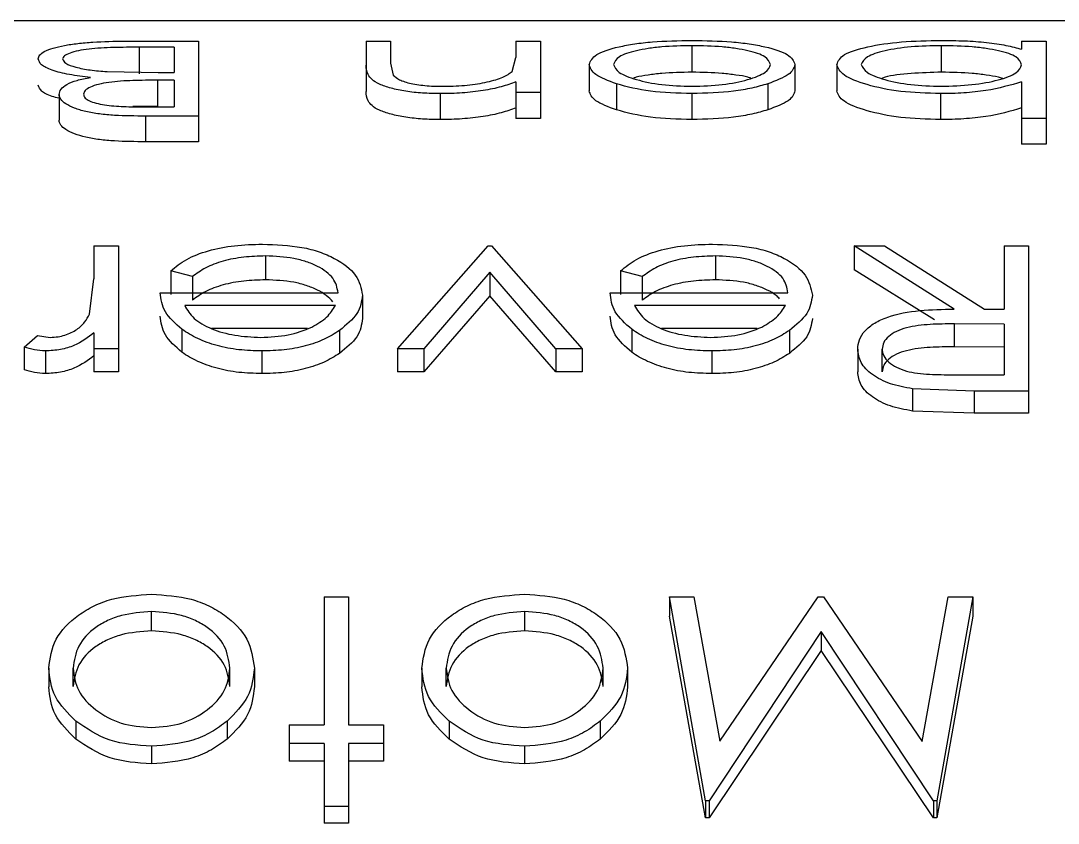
# Model space of a CAD drawing. Header units: millimetres. Extents: x -213 to 452, y 0 to 414.
# Drawn here: x 59.092 to 60.999, y 206.491 to 207.966 of the extents above; entities that cross this region are included whole.
import ezdxf

# ---------------------------------------------------------------- set-up
doc = ezdxf.new("R2010")
doc.units = ezdxf.units.MM

msp = doc.modelspace()

# ---------------------------------------------------------------- linework, layer by layer
at = {"color": 7, "linetype": 'Continuous', "lineweight": 25}
for p, q in [((61.1517, 207.9664), (56.7921, 207.9664)), ((59.2835, 207.929), (59.4187, 207.929)), ((59.4187, 207.929), (59.4187, 207.7911)), ((59.7264, 207.929), (59.7264, 207.8849)), ((59.7264, 207.929), (59.7713, 207.929)), ((59.7713, 207.929), (59.7713, 207.8887)), ((60.002, 207.929), (60.002, 207.8987)), ((60.002, 207.929), (60.0469, 207.929)), ((60.0469, 207.929), (60.0469, 207.8344)), ((60.9315, 207.929), (60.9315, 207.914)), ((60.9315, 207.929), (60.9764, 207.929)), ((60.9764, 207.929), (60.9764, 207.7867)), ((59.3738, 207.9177), (59.3099, 207.9177)), ((59.3099, 207.869), (59.3099, 207.9177)), ((59.3738, 207.9177), (59.3738, 207.8714)), ((60.3258, 207.8718), (60.3258, 207.9206)), ((60.7843, 207.8718), (60.7843, 207.9206)), ((59.7713, 207.8887), (59.7766, 207.8665)), ((59.9951, 207.8733), (60.002, 207.8987)), ((59.2505, 207.873), (59.3441, 207.8714)), ((59.3441, 207.8714), (59.3738, 207.8714)), ((59.7264, 207.8849), (59.7264, 207.8365)), ((60.1366, 207.8861), (60.1366, 207.8378)), ((60.5149, 207.8861), (60.5149, 207.8378)), ((60.5918, 207.8861), (60.5918, 207.8377)), ((59.3738, 207.8571), (59.3437, 207.8571)), ((59.3437, 207.8091), (59.3437, 207.8571)), ((59.3738, 207.8571), (59.3738, 207.8081)), ((60.002, 207.8539), (60.002, 207.8344)), ((60.1867, 207.8504), (60.1867, 207.8025)), ((60.4648, 207.8505), (60.4648, 207.8026)), ((60.9315, 207.854), (60.9315, 207.7867)), ((59.1623, 207.8311), (59.1623, 207.7834)), ((59.863, 207.8324), (59.863, 207.7847)), ((60.0469, 207.8344), (60.002, 207.8344)), ((60.002, 207.8344), (60.002, 207.7867)), ((60.0469, 207.8344), (60.0469, 207.7867)), ((60.3255, 207.8324), (60.3255, 207.7847)), ((60.7825, 207.8324), (60.7825, 207.7847)), ((59.3129, 207.8081), (59.3738, 207.8081)), ((59.4187, 207.7911), (59.3211, 207.7911)), ((59.3211, 207.7911), (59.3211, 207.7439)), ((59.4187, 207.7911), (59.4187, 207.7439)), ((60.0469, 207.7867), (60.002, 207.7867)), ((60.9764, 207.7867), (60.9315, 207.7867)), ((60.9315, 207.7867), (60.9315, 207.7396)), ((60.9764, 207.7867), (60.9764, 207.7396)), ((59.4187, 207.7439), (59.3211, 207.7439)), ((60.9764, 207.7396), (60.9315, 207.7396)), ((59.2264, 207.5526), (59.2264, 207.4922)), ((59.2264, 207.5526), (59.2713, 207.5526)), ((59.2713, 207.5526), (59.2713, 207.363)), ((59.7841, 207.363), (59.9508, 207.5526)), ((59.9508, 207.5526), (59.9572, 207.5526)), ((59.9572, 207.5526), (60.1238, 207.363)), ((60.8075, 207.4363), (60.6238, 207.5526)), ((60.6238, 207.5526), (60.6793, 207.5526)), ((60.6238, 207.5526), (60.6238, 207.5085)), ((60.6793, 207.5526), (60.863, 207.4363)), ((60.8995, 207.5526), (60.8995, 207.4363)), ((60.8995, 207.5526), (60.9443, 207.5526)), ((60.9443, 207.5526), (60.9443, 207.2857)), ((59.5418, 207.5341), (59.5418, 207.4902)), ((60.3687, 207.5341), (60.3687, 207.4902)), ((59.4073, 207.496), (59.3674, 207.5065)), ((59.3674, 207.5065), (59.3674, 207.463)), ((60.2342, 207.496), (60.1943, 207.5065)), ((60.1943, 207.5065), (60.1943, 207.463)), ((60.7711, 207.4165), (60.6238, 207.5085)), ((59.2184, 207.427), (59.2264, 207.4922)), ((59.4073, 207.496), (59.4073, 207.4526)), ((59.954, 207.504), (59.8327, 207.363)), ((59.954, 207.504), (59.954, 207.4606)), ((60.0752, 207.363), (59.954, 207.504)), ((60.2342, 207.496), (60.2342, 207.4526)), ((59.3482, 207.4665), (59.6751, 207.4665)), ((59.72, 207.4621), (59.72, 207.4191)), ((59.954, 207.4606), (59.8327, 207.3213)), ((60.0752, 207.3213), (59.954, 207.4606)), ((60.1751, 207.4665), (60.502, 207.4665)), ((59.6704, 207.4431), (59.3931, 207.4431)), ((60.4973, 207.4431), (60.22, 207.4431)), ((60.863, 207.4363), (60.8995, 207.4363)), ((59.2264, 207.3928), (59.2264, 207.363)), ((59.3879, 207.3992), (59.3879, 207.357)), ((59.6186, 207.4004), (59.4424, 207.4004)), ((59.6779, 207.3971), (59.6779, 207.355)), ((60.2149, 207.3992), (60.2149, 207.357)), ((60.4455, 207.4004), (60.2693, 207.4004)), ((60.5048, 207.3971), (60.5048, 207.355)), ((60.8995, 207.4088), (60.8079, 207.4092)), ((60.8079, 207.367), (60.8079, 207.4092)), ((60.8995, 207.4088), (60.8995, 207.3156)), ((59.0982, 207.3664), (59.1228, 207.3879)), ((59.1228, 207.3879), (59.1458, 207.3843)), ((59.0982, 207.3664), (59.0982, 207.3247)), ((59.1372, 207.3594), (59.1372, 207.3177)), ((59.2713, 207.363), (59.2264, 207.363)), ((59.2264, 207.363), (59.2264, 207.3213)), ((59.2713, 207.363), (59.2713, 207.3213)), ((59.5351, 207.3594), (59.5351, 207.3177)), ((59.7841, 207.363), (59.7841, 207.3213)), ((59.8327, 207.363), (59.7841, 207.363)), ((59.8327, 207.363), (59.8327, 207.3213)), ((60.0752, 207.363), (60.0752, 207.3213)), ((60.1238, 207.363), (60.0752, 207.363)), ((60.1238, 207.363), (60.1238, 207.3213)), ((60.362, 207.3594), (60.362, 207.3177)), ((60.6302, 207.3625), (60.6302, 207.3208)), ((60.6751, 207.3207), (60.6751, 207.3624)), ((60.8995, 207.3666), (60.8079, 207.367)), ((59.2713, 207.3213), (59.2264, 207.3213)), ((59.8327, 207.3213), (59.7841, 207.3213)), ((60.1238, 207.3213), (60.0752, 207.3213)), ((60.8057, 207.3156), (60.8995, 207.3156)), ((60.731, 207.2897), (60.731, 207.2489)), ((60.8443, 207.2857), (60.731, 207.2897)), ((60.8443, 207.2857), (60.8443, 207.245)), ((60.9443, 207.2857), (60.8443, 207.2857)), ((60.9443, 207.2857), (60.9443, 207.245)), ((60.8443, 207.245), (60.731, 207.2489)), ((60.9443, 207.245), (60.8443, 207.245)), ((59.6495, 206.9075), (59.6495, 206.672)), ((59.6495, 206.9075), (59.6943, 206.9075)), ((59.6943, 206.9075), (59.6943, 206.672)), ((60.2841, 206.9075), (60.2841, 206.8716)), ((60.3505, 206.5323), (60.2841, 206.9075)), ((60.2841, 206.9075), (60.3292, 206.9075)), ((60.3292, 206.9075), (60.377, 206.6419)), ((60.377, 206.6419), (60.5575, 206.9075)), ((60.5575, 206.9075), (60.5676, 206.9075)), ((60.5676, 206.9075), (60.7488, 206.6412)), ((60.7488, 206.6412), (60.7966, 206.9075)), ((60.8418, 206.9075), (60.7758, 206.5323)), ((60.7966, 206.9075), (60.8418, 206.9075)), ((60.8418, 206.9075), (60.8418, 206.8716)), ((59.3322, 206.8447), (59.3322, 206.8802)), ((60.0181, 206.8447), (60.0181, 206.8802)), ((60.3505, 206.5012), (60.2841, 206.8716)), ((60.8418, 206.8716), (60.7758, 206.5012)), ((60.5629, 206.8434), (60.357, 206.5323)), ((60.5629, 206.8434), (60.5629, 206.8084)), ((60.7694, 206.5323), (60.5629, 206.8434)), ((60.5629, 206.8084), (60.357, 206.5012)), ((60.7694, 206.5012), (60.5629, 206.8084)), ((59.1431, 206.7762), (59.1431, 206.742)), ((59.1879, 206.7423), (59.1879, 206.7765)), ((59.4764, 206.7423), (59.4764, 206.7765)), ((59.5213, 206.7762), (59.5213, 206.742)), ((59.829, 206.7762), (59.829, 206.742)), ((59.8738, 206.7423), (59.8738, 206.7765)), ((60.1623, 206.7423), (60.1623, 206.7765)), ((60.2072, 206.7762), (60.2072, 206.742)), ((59.1931, 206.6788), (59.1931, 206.6458)), ((59.4712, 206.679), (59.4712, 206.646)), ((59.5854, 206.672), (59.5854, 206.6375)), ((59.5854, 206.672), (59.6495, 206.672)), ((59.6943, 206.672), (59.7584, 206.672)), ((59.7584, 206.672), (59.7584, 206.6375)), ((59.879, 206.6788), (59.879, 206.6458)), ((60.1571, 206.679), (60.1571, 206.646)), ((59.332, 206.6326), (59.332, 206.6002)), ((59.6495, 206.6375), (59.5854, 206.6375)), ((59.5854, 206.6375), (59.5854, 206.6051)), ((59.6495, 206.6375), (59.6495, 206.5221)), ((59.7584, 206.6375), (59.6943, 206.6375)), ((59.6943, 206.6375), (59.6943, 206.5221)), ((59.7584, 206.6375), (59.7584, 206.6051)), ((60.0179, 206.6326), (60.0179, 206.6002)), ((59.6495, 206.6051), (59.5854, 206.6051)), ((59.7584, 206.6051), (59.6943, 206.6051)), ((59.6943, 206.5221), (59.6495, 206.5221)), ((59.6495, 206.5221), (59.6495, 206.4911)), ((59.6943, 206.5221), (59.6943, 206.4911)), ((60.3505, 206.5323), (60.3505, 206.5012)), ((60.357, 206.5323), (60.3505, 206.5323)), ((60.357, 206.5323), (60.357, 206.5012)), ((60.7694, 206.5323), (60.7694, 206.5012)), ((60.7758, 206.5323), (60.7694, 206.5323)), ((60.7758, 206.5323), (60.7758, 206.5012)), ((60.357, 206.5012), (60.3505, 206.5012)), ((60.7758, 206.5012), (60.7694, 206.5012)), ((59.6943, 206.4911), (59.6495, 206.4911))]:
    msp.add_line(p, q, dxfattribs=at)
for points, knots in [([(59.1238, 207.8962), (59.1244, 207.8987), (59.1254, 207.9036), (59.135, 207.9104), (59.1508, 207.9163), (59.1715, 207.9212), (59.1962, 207.9249), (59.2333, 207.9283), (59.2634, 207.9287), (59.2835, 207.929)], [0, 0, 0, 0, 0.125947, 0.251681, 0.377135, 0.502333, 0.626285, 0.751746, 1, 1, 1, 1]), ([(60.1366, 207.8861), (60.1393, 207.8924), (60.1445, 207.905), (60.1817, 207.917), (60.2193, 207.9241), (60.2634, 207.9292), (60.3007, 207.9299), (60.3255, 207.9303)], [0, 0, 0, 0, 0.251113, 0.501515, 0.628255, 0.751715, 1, 1, 1, 1]), ([(60.3255, 207.9303), (60.3505, 207.9299), (60.3878, 207.9292), (60.432, 207.9241), (60.4697, 207.917), (60.507, 207.905), (60.5122, 207.8924), (60.5149, 207.8861)], [0, 0, 0, 0, 0.248295, 0.372091, 0.498473, 0.748881, 1, 1, 1, 1]), ([(60.5918, 207.8861), (60.5944, 207.8924), (60.5997, 207.9051), (60.6459, 207.9192), (60.7086, 207.9288), (60.7588, 207.9298), (60.7839, 207.9303)], [0, 0, 0, 0, 0.251413, 0.501966, 0.7514, 1, 1, 1, 1]), ([(60.7839, 207.9303), (60.7982, 207.9302), (60.8269, 207.9299), (60.868, 207.9268), (60.9043, 207.9216), (60.9224, 207.9166), (60.9315, 207.914)], [0, 0, 0, 0, 0.249349, 0.498855, 0.748878, 1, 1, 1, 1]), ([(59.3099, 207.9177), (59.302, 207.9177), (59.2862, 207.9177), (59.2549, 207.9171), (59.2233, 207.9157), (59.1971, 207.9115), (59.1817, 207.9072), (59.1707, 207.9021), (59.1694, 207.8982), (59.1687, 207.8962)], [0, 0, 0, 0, 0.124803, 0.249582, 0.497955, 0.623057, 0.748358, 0.874067, 1, 1, 1, 1]), ([(60.3258, 207.9206), (60.3068, 207.9202), (60.2783, 207.9196), (60.2446, 207.9156), (60.2153, 207.9101), (60.1878, 207.9006), (60.1836, 207.891), (60.1815, 207.8862)], [0, 0, 0, 0, 0.248699, 0.374923, 0.498516, 0.748889, 1, 1, 1, 1]), ([(60.47, 207.8862), (60.4679, 207.891), (60.4637, 207.9006), (60.4361, 207.9101), (60.4069, 207.9156), (60.3731, 207.9196), (60.3447, 207.9202), (60.3258, 207.9206)], [0, 0, 0, 0, 0.251138, 0.501439, 0.62586, 0.751691, 1, 1, 1, 1]), ([(60.7843, 207.9206), (60.7652, 207.9202), (60.7269, 207.9193), (60.6779, 207.9119), (60.6437, 207.9006), (60.639, 207.8909), (60.6366, 207.8861)], [0, 0, 0, 0, 0.248674, 0.4979823, 0.750254, 1, 1, 1, 1]), ([(60.9315, 207.8857), (60.9297, 207.8906), (60.9271, 207.898), (60.9083, 207.9062), (60.8896, 207.9114), (60.8669, 207.9156), (60.8326, 207.9196), (60.8036, 207.9202), (60.7843, 207.9206)], [0, 0, 0, 0, 0.250957, 0.374537, 0.502096, 0.627545, 0.75201, 1, 1, 1, 1]), ([(59.2201, 207.8624), (59.2067, 207.8639), (59.1799, 207.8669), (59.1477, 207.875), (59.1274, 207.8854), (59.125, 207.8926), (59.1238, 207.8962)], [0, 0, 0, 0, 0.249188, 0.498364, 0.74881, 1, 1, 1, 1]), ([(59.1687, 207.8962), (59.1698, 207.8935), (59.1721, 207.888), (59.192, 207.8808), (59.2188, 207.8755), (59.24, 207.8738), (59.2505, 207.873)], [0, 0, 0, 0, 0.250995, 0.501237, 0.750718, 1, 1, 1, 1]), ([(59.863, 207.8324), (59.852, 207.8326), (59.8301, 207.8329), (59.7989, 207.8365), (59.7716, 207.8421), (59.7501, 207.8496), (59.7362, 207.8583), (59.7276, 207.8704), (59.7269, 207.8791), (59.7264, 207.8849)], [0, 0, 0, 0, 0.124047, 0.247904, 0.373953, 0.497536, 0.622773, 0.748454, 1, 1, 1, 1]), ([(59.8708, 207.8459), (59.885, 207.8463), (59.9133, 207.847), (59.9503, 207.8536), (59.9804, 207.8624), (59.9902, 207.8697), (59.9951, 207.8733)], [0, 0, 0, 0, 0.248665, 0.498104, 0.748663, 1, 1, 1, 1]), ([(60.1867, 207.8504), (60.1721, 207.856), (60.1427, 207.8671), (60.1387, 207.8798), (60.1366, 207.8861)], [0, 0, 0, 0, 0.499153, 1, 1, 1, 1]), ([(60.1815, 207.8862), (60.1834, 207.8812), (60.1872, 207.8712), (60.2215, 207.8579), (60.2684, 207.8477), (60.3067, 207.8465), (60.3258, 207.8459)], [0, 0, 0, 0, 0.251539, 0.502116, 0.751547, 1, 1, 1, 1]), ([(60.3258, 207.8718), (60.3067, 207.8714), (60.2781, 207.8709), (60.245, 207.8668), (60.2262, 207.8639), (60.2196, 207.8614), (60.218, 207.8607)], [0, 0, 0, 0, 0.460113, 0.693109, 0.920697, 1, 1, 1, 1]), ([(60.3258, 207.8459), (60.3448, 207.8465), (60.3831, 207.8477), (60.4301, 207.8578), (60.4643, 207.8712), (60.4681, 207.8812), (60.47, 207.8862)], [0, 0, 0, 0, 0.248446, 0.497843, 0.748458, 1, 1, 1, 1]), ([(60.4336, 207.8607), (60.4319, 207.8614), (60.4253, 207.864), (60.4064, 207.8668), (60.3733, 207.8709), (60.3447, 207.8714), (60.3258, 207.8718)], [0, 0, 0, 0, 0.080268, 0.309119, 0.541128, 1, 1, 1, 1]), ([(60.5149, 207.8861), (60.5128, 207.8798), (60.5087, 207.8671), (60.4794, 207.856), (60.4648, 207.8505)], [0, 0, 0, 0, 0.500825, 1, 1, 1, 1]), ([(60.7825, 207.8324), (60.7574, 207.8332), (60.7071, 207.8347), (60.6448, 207.8483), (60.5993, 207.8662), (60.5943, 207.8794), (60.5918, 207.8861)], [0, 0, 0, 0, 0.248575, 0.497972, 0.748526, 1, 1, 1, 1]), ([(60.6366, 207.8861), (60.639, 207.8811), (60.6438, 207.8711), (60.6776, 207.8576), (60.7262, 207.8478), (60.7645, 207.8465), (60.7836, 207.8459)], [0, 0, 0, 0, 0.2495454, 0.5020034, 0.7514328, 1, 1, 1, 1]), ([(60.7843, 207.8718), (60.7655, 207.8713), (60.728, 207.8704), (60.6887, 207.8657), (60.6764, 207.8612), (60.6745, 207.8605)], [0, 0, 0, 0, 0.457338, 0.914315, 1, 1, 1, 1]), ([(60.7836, 207.8459), (60.8028, 207.8465), (60.8411, 207.8478), (60.8829, 207.8555), (60.908, 207.8636), (60.9268, 207.873), (60.9296, 207.8806), (60.9315, 207.8857)], [0, 0, 0, 0, 0.249139, 0.497501, 0.622296, 0.74885, 1, 1, 1, 1]), ([(60.8967, 207.8604), (60.8942, 207.8611), (60.8856, 207.8636), (60.8667, 207.8668), (60.8326, 207.8709), (60.8036, 207.8715), (60.7843, 207.8718)], [0, 0, 0, 0, 0.096599, 0.323552, 0.549259, 1, 1, 1, 1]), ([(59.1623, 207.8311), (59.1629, 207.8343), (59.1642, 207.8408), (59.1756, 207.8496), (59.1939, 207.8572), (59.2114, 207.8607), (59.2201, 207.8624)], [0, 0, 0, 0, 0.250915, 0.50137, 0.751041, 1, 1, 1, 1]), ([(59.3437, 207.8571), (59.336, 207.857), (59.3208, 207.857), (59.2905, 207.8564), (59.2599, 207.8546), (59.2342, 207.8497), (59.2192, 207.8446), (59.209, 207.8383), (59.2078, 207.8337), (59.2072, 207.8313)], [0, 0, 0, 0, 0.12479, 0.249577, 0.498098, 0.623207, 0.748427, 0.874104, 1, 1, 1, 1]), ([(59.7766, 207.8665), (59.7797, 207.8636), (59.7844, 207.8592), (59.7972, 207.8541), (59.813, 207.8498), (59.8333, 207.8472), (59.8546, 207.846), (59.8654, 207.8459), (59.8708, 207.8459)], [0, 0, 0, 0, 0.251358, 0.378838, 0.502169, 0.750661, 0.875305, 1, 1, 1, 1]), ([(60.002, 207.8539), (59.9934, 207.8509), (59.9761, 207.8448), (59.9424, 207.8376), (59.9102, 207.834), (59.8834, 207.8326), (59.8698, 207.8325), (59.863, 207.8324)], [0, 0, 0, 0, 0.25108, 0.501098, 0.750454, 0.875217, 1, 1, 1, 1]), ([(60.3255, 207.8324), (60.2991, 207.8332), (60.246, 207.8347), (60.2065, 207.8451), (60.1867, 207.8504)], [0, 0, 0, 0, 0.499178, 1, 1, 1, 1]), ([(60.4648, 207.8505), (60.4555, 207.8478), (60.4369, 207.8424), (60.3911, 207.8344), (60.3517, 207.8332), (60.3255, 207.8324)], [0, 0, 0, 0, 0.251508, 0.502258, 1, 1, 1, 1]), ([(60.9315, 207.854), (60.9111, 207.848), (60.8804, 207.839), (60.8322, 207.834), (60.804, 207.8326), (60.7896, 207.8325), (60.7825, 207.8324)], [0, 0, 0, 0, 0.499598, 0.74972, 0.87485, 1, 1, 1, 1]), ([(59.1623, 207.8241), (59.1579, 207.8251), (59.1426, 207.8286), (59.1278, 207.8372), (59.1252, 207.8442), (59.1238, 207.8478)], [0, 0, 0, 0, 0.165882, 0.582802, 1, 1, 1, 1]), ([(59.3211, 207.7911), (59.302, 207.7913), (59.2734, 207.7915), (59.2361, 207.7947), (59.2106, 207.7992), (59.1895, 207.8057), (59.1738, 207.8136), (59.1658, 207.8208), (59.1627, 207.8267), (59.1624, 207.8296), (59.1623, 207.8311)], [0, 0, 0, 0, 0.248798, 0.373272, 0.497908, 0.622813, 0.748211, 0.873924, 0.936938, 1, 1, 1, 1]), ([(59.2072, 207.8313), (59.2075, 207.8295), (59.2082, 207.8257), (59.215, 207.8203), (59.2264, 207.8157), (59.2464, 207.8111), (59.2765, 207.8085), (59.3008, 207.8082), (59.3129, 207.8081)], [0, 0, 0, 0, 0.126064, 0.251773, 0.375334, 0.502097, 0.75076, 1, 1, 1, 1]), ([(59.863, 207.7847), (59.8521, 207.7849), (59.8302, 207.7853), (59.799, 207.7888), (59.7716, 207.7944), (59.7501, 207.8017), (59.7362, 207.8103), (59.7276, 207.8222), (59.7269, 207.8308), (59.7264, 207.8365)], [0, 0, 0, 0, 0.124959, 0.249605, 0.376141, 0.499724, 0.624612, 0.749725, 1, 1, 1, 1]), ([(60.1867, 207.8025), (60.1721, 207.808), (60.1428, 207.819), (60.1387, 207.8315), (60.1366, 207.8378)], [0, 0, 0, 0, 0.499951, 1, 1, 1, 1]), ([(60.5149, 207.8378), (60.5128, 207.8315), (60.5087, 207.819), (60.4794, 207.8081), (60.4648, 207.8026)], [0, 0, 0, 0, 0.500026, 1, 1, 1, 1]), ([(60.7825, 207.7847), (60.7574, 207.7855), (60.7072, 207.787), (60.6449, 207.8004), (60.5993, 207.818), (60.5943, 207.8312), (60.5918, 207.8377)], [0, 0, 0, 0, 0.250062, 0.500051, 0.750014, 1, 1, 1, 1]), ([(59.3437, 207.8091), (59.3361, 207.809), (59.3209, 207.8089), (59.3052, 207.809), (59.2977, 207.8085), (59.2975, 207.8084)], [0, 0, 0, 0, 0.494532, 0.989018, 1, 1, 1, 1]), ([(60.002, 207.806), (59.9934, 207.803), (59.9761, 207.7969), (59.9423, 207.7899), (59.9102, 207.7863), (59.8834, 207.7849), (59.8698, 207.7848), (59.863, 207.7847)], [0, 0, 0, 0, 0.250125, 0.499896, 0.749681, 0.87481, 1, 1, 1, 1]), ([(60.3255, 207.7847), (60.2991, 207.7855), (60.2462, 207.787), (60.2065, 207.7973), (60.1867, 207.8025)], [0, 0, 0, 0, 0.500165, 1, 1, 1, 1]), ([(60.4648, 207.8026), (60.4555, 207.7999), (60.4369, 207.7946), (60.3911, 207.7867), (60.3517, 207.7855), (60.3255, 207.7847)], [0, 0, 0, 0, 0.250687, 0.501259, 1, 1, 1, 1]), ([(60.9315, 207.8061), (60.9111, 207.8002), (60.8803, 207.7912), (60.8322, 207.7863), (60.804, 207.7849), (60.7896, 207.7848), (60.7825, 207.7847)], [0, 0, 0, 0, 0.498507, 0.749017, 0.874479, 1, 1, 1, 1]), ([(59.3211, 207.7439), (59.302, 207.7441), (59.2734, 207.7444), (59.2362, 207.7475), (59.2106, 207.752), (59.1895, 207.7584), (59.1739, 207.7661), (59.1658, 207.7732), (59.1627, 207.7791), (59.1624, 207.782), (59.1623, 207.7834)], [0, 0, 0, 0, 0.250118, 0.375155, 0.500103, 0.624934, 0.749872, 0.874829, 0.937395, 1, 1, 1, 1]), ([(59.3674, 207.5065), (59.3764, 207.5139), (59.3943, 207.5286), (59.4355, 207.5445), (59.4841, 207.5543), (59.5188, 207.5552), (59.5362, 207.5557)], [0, 0, 0, 0, 0.2514051, 0.5015071, 0.7507844, 1, 1, 1, 1]), ([(59.5362, 207.5557), (59.5608, 207.5547), (59.5979, 207.5533), (59.6416, 207.5421), (59.6779, 207.526), (59.7122, 207.4998), (59.7174, 207.4746), (59.72, 207.4621)], [0, 0, 0, 0, 0.248237, 0.372631, 0.49831, 0.748856, 1, 1, 1, 1]), ([(60.1943, 207.5065), (60.2033, 207.5139), (60.2212, 207.5286), (60.2624, 207.5445), (60.311, 207.5543), (60.3457, 207.5552), (60.3631, 207.5557)], [0, 0, 0, 0, 0.2514051, 0.5015071, 0.7507844, 1, 1, 1, 1]), ([(60.3631, 207.5557), (60.3878, 207.5547), (60.4248, 207.5533), (60.4686, 207.5421), (60.5048, 207.526), (60.5391, 207.4998), (60.5443, 207.4746), (60.5469, 207.4621)], [0, 0, 0, 0, 0.248237, 0.372631, 0.49831, 0.748856, 1, 1, 1, 1]), ([(59.5418, 207.5341), (59.5283, 207.5336), (59.5012, 207.5326), (59.4627, 207.5254), (59.4303, 207.5128), (59.415, 207.5016), (59.4073, 207.496)], [0, 0, 0, 0, 0.248673, 0.498686, 0.748434, 1, 1, 1, 1]), ([(59.6751, 207.4665), (59.6733, 207.4756), (59.6706, 207.4892), (59.6542, 207.505), (59.6375, 207.5153), (59.6172, 207.5237), (59.586, 207.5321), (59.5595, 207.5333), (59.5418, 207.5341)], [0, 0, 0, 0, 0.251096, 0.376782, 0.502167, 0.628943, 0.752086, 1, 1, 1, 1]), ([(60.3687, 207.5341), (60.3552, 207.5336), (60.3281, 207.5326), (60.2896, 207.5254), (60.2572, 207.5128), (60.2419, 207.5016), (60.2342, 207.496)], [0, 0, 0, 0, 0.248673, 0.498686, 0.748434, 1, 1, 1, 1]), ([(60.502, 207.4665), (60.5002, 207.4756), (60.4975, 207.4892), (60.4811, 207.505), (60.4644, 207.5153), (60.4441, 207.5237), (60.4129, 207.5321), (60.3864, 207.5333), (60.3687, 207.5341)], [0, 0, 0, 0, 0.251096, 0.376782, 0.502167, 0.628943, 0.752086, 1, 1, 1, 1]), ([(59.5418, 207.4902), (59.5283, 207.4897), (59.5012, 207.4888), (59.4628, 207.4816), (59.4303, 207.4693), (59.415, 207.4582), (59.4073, 207.4526)], [0, 0, 0, 0, 0.249558, 0.500086, 0.749537, 1, 1, 1, 1]), ([(59.6654, 207.4496), (59.6618, 207.4536), (59.6544, 207.4616), (59.6374, 207.4717), (59.6172, 207.48), (59.586, 207.4883), (59.5595, 207.4894), (59.5418, 207.4902)], [0, 0, 0, 0, 0.166849, 0.333748, 0.502866, 0.667603, 1, 1, 1, 1]), ([(60.3687, 207.4902), (60.3552, 207.4897), (60.3281, 207.4888), (60.2897, 207.4816), (60.2572, 207.4693), (60.2419, 207.4582), (60.2342, 207.4526)], [0, 0, 0, 0, 0.249558, 0.500086, 0.749537, 1, 1, 1, 1]), ([(60.4864, 207.4554), (60.4845, 207.4574), (60.4788, 207.4634), (60.4642, 207.4717), (60.4441, 207.48), (60.4129, 207.4883), (60.3864, 207.4894), (60.3687, 207.4902)], [0, 0, 0, 0, 0.091018, 0.273108, 0.457618, 0.637349, 1, 1, 1, 1]), ([(59.3879, 207.3992), (59.3761, 207.4097), (59.3523, 207.4309), (59.3496, 207.4546), (59.3482, 207.4665)], [0, 0, 0, 0, 0.498805, 1, 1, 1, 1]), ([(59.72, 207.4621), (59.7182, 207.4505), (59.7148, 207.4273), (59.6902, 207.4072), (59.6779, 207.3971)], [0, 0, 0, 0, 0.500683, 1, 1, 1, 1]), ([(60.2149, 207.3992), (60.203, 207.4097), (60.1792, 207.4309), (60.1765, 207.4546), (60.1751, 207.4665)], [0, 0, 0, 0, 0.498805, 1, 1, 1, 1]), ([(60.5469, 207.4621), (60.5452, 207.4505), (60.5417, 207.4273), (60.5171, 207.4072), (60.5048, 207.3971)], [0, 0, 0, 0, 0.500683, 1, 1, 1, 1]), ([(59.3931, 207.4431), (59.3979, 207.4349), (59.405, 207.4227), (59.4242, 207.4086), (59.4482, 207.3971), (59.4847, 207.3867), (59.5168, 207.3851), (59.5328, 207.3843)], [0, 0, 0, 0, 0.251472, 0.376204, 0.502277, 0.751438, 1, 1, 1, 1]), ([(59.6269, 207.4031), (59.6368, 207.409), (59.6567, 207.4209), (59.6658, 207.4357), (59.6704, 207.4431)], [0, 0, 0, 0, 0.498364, 1, 1, 1, 1]), ([(60.22, 207.4431), (60.2248, 207.4349), (60.232, 207.4227), (60.2511, 207.4086), (60.2751, 207.3971), (60.3116, 207.3867), (60.3437, 207.3851), (60.3597, 207.3843)], [0, 0, 0, 0, 0.251472, 0.376204, 0.502277, 0.751438, 1, 1, 1, 1]), ([(60.4539, 207.4031), (60.4637, 207.409), (60.4836, 207.4209), (60.4927, 207.4357), (60.4973, 207.4431)], [0, 0, 0, 0, 0.498364, 1, 1, 1, 1]), ([(60.6302, 207.3625), (60.6308, 207.3684), (60.6318, 207.3802), (60.6427, 207.3967), (60.6603, 207.4112), (60.6928, 207.426), (60.7442, 207.4353), (60.7864, 207.436), (60.8075, 207.4363)], [0, 0, 0, 0, 0.126143, 0.252025, 0.377305, 0.502603, 0.750789, 1, 1, 1, 1]), ([(59.1458, 207.3843), (59.1507, 207.3846), (59.1603, 207.385), (59.1777, 207.3897), (59.1959, 207.3985), (59.2101, 207.4123), (59.2156, 207.4221), (59.2184, 207.427)], [0, 0, 0, 0, 0.128035, 0.24649, 0.497742, 0.748406, 1, 1, 1, 1]), ([(59.3879, 207.357), (59.3761, 207.3675), (59.3523, 207.3883), (59.3496, 207.4118), (59.3482, 207.4235)], [0, 0, 0, 0, 0.499389, 1, 1, 1, 1]), ([(59.72, 207.4191), (59.7182, 207.4077), (59.7148, 207.3848), (59.6902, 207.3649), (59.6779, 207.355)], [0, 0, 0, 0, 0.50002, 1, 1, 1, 1]), ([(60.2149, 207.357), (60.203, 207.3675), (60.1793, 207.3883), (60.1765, 207.4118), (60.1751, 207.4235)], [0, 0, 0, 0, 0.499389, 1, 1, 1, 1]), ([(60.5469, 207.4191), (60.5452, 207.4077), (60.5417, 207.3848), (60.5171, 207.3649), (60.5048, 207.355)], [0, 0, 0, 0, 0.50002, 1, 1, 1, 1]), ([(59.2264, 207.3928), (59.2154, 207.3843), (59.1989, 207.3716), (59.1654, 207.361), (59.1466, 207.3599), (59.1372, 207.3594)], [0, 0, 0, 0, 0.5010748, 0.7510047, 1, 1, 1, 1]), ([(59.5351, 207.3594), (59.5209, 207.3598), (59.4925, 207.3606), (59.4517, 207.3684), (59.422, 207.3794), (59.4014, 207.3901), (59.3924, 207.3961), (59.388, 207.3992)], [0, 0, 0, 0, 0.249299, 0.4987134, 0.7487038, 0.8742457, 1, 1, 1, 1]), ([(59.5328, 207.3843), (59.5501, 207.3851), (59.5848, 207.3865), (59.6129, 207.3976), (59.6269, 207.4031)], [0, 0, 0, 0, 0.499419, 1, 1, 1, 1]), ([(59.6779, 207.3971), (59.6689, 207.3914), (59.6508, 207.3801), (59.6155, 207.3679), (59.5762, 207.3605), (59.5488, 207.3597), (59.5351, 207.3594)], [0, 0, 0, 0, 0.250995, 0.501052, 0.75057, 1, 1, 1, 1]), ([(60.362, 207.3594), (60.3478, 207.3598), (60.3194, 207.3606), (60.2786, 207.3684), (60.2489, 207.3794), (60.2283, 207.3901), (60.2193, 207.3961), (60.2149, 207.3992)], [0, 0, 0, 0, 0.249299, 0.498713, 0.748704, 0.874246, 1, 1, 1, 1]), ([(60.3597, 207.3843), (60.377, 207.3851), (60.4117, 207.3865), (60.4398, 207.3976), (60.4539, 207.4031)], [0, 0, 0, 0, 0.499419, 1, 1, 1, 1]), ([(60.5048, 207.3971), (60.4958, 207.3914), (60.4778, 207.3801), (60.4424, 207.3679), (60.4032, 207.3605), (60.3757, 207.3597), (60.362, 207.3594)], [0, 0, 0, 0, 0.250995, 0.501052, 0.75057, 1, 1, 1, 1]), ([(60.8079, 207.4092), (60.793, 207.4091), (60.7633, 207.4088), (60.726, 207.4047), (60.7007, 207.3958), (60.6863, 207.3863), (60.6768, 207.3749), (60.6757, 207.3666), (60.6751, 207.3624)], [0, 0, 0, 0, 0.249503, 0.498009, 0.623883, 0.748258, 0.873978, 1, 1, 1, 1]), ([(59.1372, 207.3594), (59.1303, 207.3598), (59.1164, 207.3606), (59.1043, 207.3645), (59.0982, 207.3664)], [0, 0, 0, 0, 0.498947, 1, 1, 1, 1]), ([(59.5351, 207.3177), (59.5209, 207.3182), (59.4925, 207.319), (59.4518, 207.3267), (59.422, 207.3375), (59.4014, 207.3481), (59.3924, 207.354), (59.3879, 207.357)], [0, 0, 0, 0, 0.250025, 0.499865, 0.74964, 0.874794, 1, 1, 1, 1]), ([(59.6779, 207.355), (59.6689, 207.3494), (59.6508, 207.3382), (59.6155, 207.3262), (59.5762, 207.3188), (59.5488, 207.3181), (59.5351, 207.3177)], [0, 0, 0, 0, 0.250062, 0.499928, 0.749863, 1, 1, 1, 1]), ([(60.362, 207.3177), (60.3478, 207.3182), (60.3195, 207.319), (60.2787, 207.3267), (60.2489, 207.3375), (60.2283, 207.3481), (60.2193, 207.354), (60.2149, 207.357)], [0, 0, 0, 0, 0.250025, 0.499865, 0.74964, 0.874794, 1, 1, 1, 1]), ([(60.5048, 207.355), (60.4958, 207.3494), (60.4777, 207.3382), (60.4424, 207.3262), (60.4031, 207.3188), (60.3757, 207.3181), (60.362, 207.3177)], [0, 0, 0, 0, 0.250062, 0.499928, 0.749863, 1, 1, 1, 1]), ([(60.731, 207.2897), (60.7169, 207.2923), (60.6887, 207.2976), (60.6555, 207.3152), (60.6334, 207.3377), (60.6313, 207.3542), (60.6302, 207.3625)], [0, 0, 0, 0, 0.248732, 0.498257, 0.748558, 1, 1, 1, 1]), ([(60.8079, 207.367), (60.793, 207.3668), (60.7634, 207.3666), (60.726, 207.3625), (60.7007, 207.3537), (60.6863, 207.3443), (60.6768, 207.3331), (60.6757, 207.3249), (60.6751, 207.3207)], [0, 0, 0, 0, 0.250638, 0.500081, 0.626033, 0.750037, 0.874986, 1, 1, 1, 1]), ([(60.6751, 207.3624), (60.6753, 207.3604), (60.6756, 207.3563), (60.6786, 207.3482), (60.6866, 207.3387), (60.7008, 207.3291), (60.7253, 207.3196), (60.7621, 207.316), (60.7912, 207.3157), (60.8057, 207.3156)], [0, 0, 0, 0, 0.0631657, 0.1262466, 0.2519175, 0.3783972, 0.5021744, 0.7505857, 1, 1, 1, 1]), ([(59.2264, 207.3507), (59.2154, 207.3424), (59.1988, 207.3298), (59.1653, 207.3194), (59.1466, 207.3183), (59.1372, 207.3177)], [0, 0, 0, 0, 0.499663, 0.749983, 1, 1, 1, 1]), ([(59.1372, 207.3177), (59.1303, 207.3182), (59.1164, 207.319), (59.1043, 207.3228), (59.0982, 207.3247)], [0, 0, 0, 0, 0.499452, 1, 1, 1, 1]), ([(60.731, 207.2489), (60.7169, 207.2515), (60.6888, 207.2567), (60.6556, 207.2741), (60.6334, 207.2963), (60.6313, 207.3126), (60.6302, 207.3208)], [0, 0, 0, 0, 0.250156, 0.500143, 0.749829, 1, 1, 1, 1]), ([(59.1431, 206.7762), (59.1457, 206.7945), (59.1509, 206.8309), (59.1881, 206.8685), (59.2257, 206.8914), (59.2698, 206.9082), (59.3071, 206.9105), (59.332, 206.912)], [0, 0, 0, 0, 0.251113, 0.501515, 0.628255, 0.751715, 1, 1, 1, 1]), ([(59.332, 206.912), (59.3569, 206.9105), (59.3942, 206.9082), (59.4384, 206.8914), (59.4761, 206.8686), (59.5134, 206.8309), (59.5186, 206.7945), (59.5213, 206.7762)], [0, 0, 0, 0, 0.248295, 0.372091, 0.498473, 0.748881, 1, 1, 1, 1]), ([(59.829, 206.7762), (59.8316, 206.7945), (59.8368, 206.8309), (59.874, 206.8685), (59.9116, 206.8914), (59.9557, 206.9082), (59.993, 206.9105), (60.0179, 206.912)], [0, 0, 0, 0, 0.251113, 0.501515, 0.628255, 0.751715, 1, 1, 1, 1]), ([(60.0179, 206.912), (60.0428, 206.9105), (60.0801, 206.9082), (60.1243, 206.8914), (60.162, 206.8686), (60.1993, 206.8309), (60.2045, 206.7945), (60.2072, 206.7762)], [0, 0, 0, 0, 0.248295, 0.372091, 0.498473, 0.748881, 1, 1, 1, 1]), ([(59.3322, 206.8802), (59.3132, 206.8789), (59.2847, 206.8768), (59.251, 206.8642), (59.2217, 206.8471), (59.1942, 206.818), (59.19, 206.7903), (59.1879, 206.7765)], [0, 0, 0, 0, 0.248699, 0.374923, 0.498516, 0.748889, 1, 1, 1, 1]), ([(59.4764, 206.7765), (59.4743, 206.7903), (59.4701, 206.818), (59.4426, 206.8472), (59.4133, 206.8642), (59.3796, 206.8769), (59.3511, 206.8789), (59.3322, 206.8802)], [0, 0, 0, 0, 0.251138, 0.501439, 0.62586, 0.751691, 1, 1, 1, 1]), ([(60.0181, 206.8802), (59.9991, 206.8789), (59.9706, 206.8768), (59.9369, 206.8642), (59.9076, 206.8471), (59.8801, 206.818), (59.8759, 206.7903), (59.8738, 206.7765)], [0, 0, 0, 0, 0.248699, 0.374923, 0.498516, 0.748889, 1, 1, 1, 1]), ([(60.1623, 206.7765), (60.1602, 206.7903), (60.156, 206.818), (60.1285, 206.8472), (60.0992, 206.8642), (60.0655, 206.8769), (60.037, 206.8789), (60.0181, 206.8802)], [0, 0, 0, 0, 0.2511379, 0.5014391, 0.6258595, 0.751691, 1, 1, 1, 1]), ([(59.3322, 206.8447), (59.3132, 206.8434), (59.2847, 206.8414), (59.251, 206.8289), (59.2218, 206.8121), (59.1943, 206.7833), (59.19, 206.7559), (59.1879, 206.7423)], [0, 0, 0, 0, 0.250192, 0.376886, 0.500639, 0.750376, 1, 1, 1, 1]), ([(59.4764, 206.7423), (59.4743, 206.7559), (59.4701, 206.7833), (59.4425, 206.8121), (59.4133, 206.8289), (59.3795, 206.8414), (59.3511, 206.8434), (59.3322, 206.8447)], [0, 0, 0, 0, 0.2496511, 0.4993168, 0.6238982, 0.7501996, 1, 1, 1, 1]), ([(60.0181, 206.8447), (59.9991, 206.8434), (59.9706, 206.8414), (59.9369, 206.8289), (59.9077, 206.8121), (59.8802, 206.7833), (59.8759, 206.7559), (59.8738, 206.7423)], [0, 0, 0, 0, 0.250192, 0.376886, 0.500639, 0.750376, 1, 1, 1, 1]), ([(60.1623, 206.7423), (60.1602, 206.7559), (60.156, 206.7833), (60.1284, 206.8121), (60.0992, 206.8289), (60.0654, 206.8414), (60.037, 206.8434), (60.0181, 206.8447)], [0, 0, 0, 0, 0.249651, 0.499317, 0.623898, 0.7502, 1, 1, 1, 1]), ([(59.1931, 206.6788), (59.1785, 206.6934), (59.1492, 206.7227), (59.1451, 206.7584), (59.1431, 206.7762)], [0, 0, 0, 0, 0.499153, 1, 1, 1, 1]), ([(59.1879, 206.7765), (59.1898, 206.7623), (59.1936, 206.734), (59.2279, 206.6984), (59.2748, 206.6717), (59.3131, 206.6686), (59.3322, 206.6671)], [0, 0, 0, 0, 0.251539, 0.502116, 0.751547, 1, 1, 1, 1]), ([(59.3322, 206.6671), (59.3513, 206.6686), (59.3895, 206.6717), (59.4365, 206.6983), (59.4707, 206.734), (59.4745, 206.7623), (59.4764, 206.7765)], [0, 0, 0, 0, 0.248446, 0.497843, 0.748458, 1, 1, 1, 1]), ([(59.5213, 206.7762), (59.5192, 206.7584), (59.5151, 206.7228), (59.4858, 206.6936), (59.4712, 206.679)], [0, 0, 0, 0, 0.500825, 1, 1, 1, 1]), ([(59.879, 206.6788), (59.8644, 206.6934), (59.8351, 206.7227), (59.831, 206.7584), (59.829, 206.7762)], [0, 0, 0, 0, 0.499153, 1, 1, 1, 1]), ([(59.8738, 206.7765), (59.8757, 206.7623), (59.8795, 206.734), (59.9138, 206.6984), (59.9607, 206.6717), (59.999, 206.6686), (60.0181, 206.6671)], [0, 0, 0, 0, 0.251539, 0.502116, 0.751547, 1, 1, 1, 1]), ([(60.0181, 206.6671), (60.0371, 206.6686), (60.0754, 206.6717), (60.1224, 206.6983), (60.1566, 206.734), (60.1604, 206.7623), (60.1623, 206.7765)], [0, 0, 0, 0, 0.2484457, 0.4978434, 0.7484578, 1, 1, 1, 1]), ([(60.2072, 206.7762), (60.2051, 206.7584), (60.201, 206.7228), (60.1717, 206.6936), (60.1571, 206.679)], [0, 0, 0, 0, 0.500825, 1, 1, 1, 1]), ([(59.1931, 206.6458), (59.1785, 206.6602), (59.1492, 206.6891), (59.1451, 206.7244), (59.1431, 206.742)], [0, 0, 0, 0, 0.499951, 1, 1, 1, 1]), ([(59.5213, 206.742), (59.5192, 206.7244), (59.5151, 206.6892), (59.4858, 206.6604), (59.4712, 206.646)], [0, 0, 0, 0, 0.500026, 1, 1, 1, 1]), ([(59.879, 206.6458), (59.8644, 206.6602), (59.8351, 206.6891), (59.831, 206.7244), (59.829, 206.742)], [0, 0, 0, 0, 0.499951, 1, 1, 1, 1]), ([(60.2072, 206.742), (60.2051, 206.7244), (60.201, 206.6892), (60.1717, 206.6604), (60.1571, 206.646)], [0, 0, 0, 0, 0.500026, 1, 1, 1, 1]), ([(59.332, 206.6326), (59.3055, 206.6345), (59.2524, 206.6382), (59.2129, 206.6652), (59.1931, 206.6788)], [0, 0, 0, 0, 0.499178, 1, 1, 1, 1]), ([(59.4712, 206.679), (59.4619, 206.672), (59.4433, 206.6581), (59.3975, 206.6377), (59.3582, 206.6346), (59.332, 206.6326)], [0, 0, 0, 0, 0.2515078, 0.5022584, 1, 1, 1, 1]), ([(60.0179, 206.6326), (59.9914, 206.6345), (59.9383, 206.6382), (59.8988, 206.6652), (59.879, 206.6788)], [0, 0, 0, 0, 0.499178, 1, 1, 1, 1]), ([(60.1571, 206.679), (60.1478, 206.672), (60.1292, 206.6581), (60.0834, 206.6377), (60.0441, 206.6346), (60.0179, 206.6326)], [0, 0, 0, 0, 0.251508, 0.502258, 1, 1, 1, 1]), ([(59.332, 206.6002), (59.3055, 206.6021), (59.2526, 206.6057), (59.2129, 206.6324), (59.1931, 206.6458)], [0, 0, 0, 0, 0.500165, 1, 1, 1, 1]), ([(59.4712, 206.646), (59.4619, 206.6391), (59.4433, 206.6254), (59.3975, 206.6052), (59.3581, 206.6022), (59.332, 206.6002)], [0, 0, 0, 0, 0.250687, 0.501259, 1, 1, 1, 1]), ([(60.0179, 206.6002), (59.9914, 206.6021), (59.9385, 206.6057), (59.8988, 206.6324), (59.879, 206.6458)], [0, 0, 0, 0, 0.500165, 1, 1, 1, 1]), ([(60.1571, 206.646), (60.1478, 206.6391), (60.1292, 206.6254), (60.0834, 206.6052), (60.044, 206.6022), (60.0179, 206.6002)], [0, 0, 0, 0, 0.250687, 0.501259, 1, 1, 1, 1])]:
    msp.add_open_spline(points, degree=3, knots=knots, dxfattribs=at)

doc.saveas('drawing.dxf')
